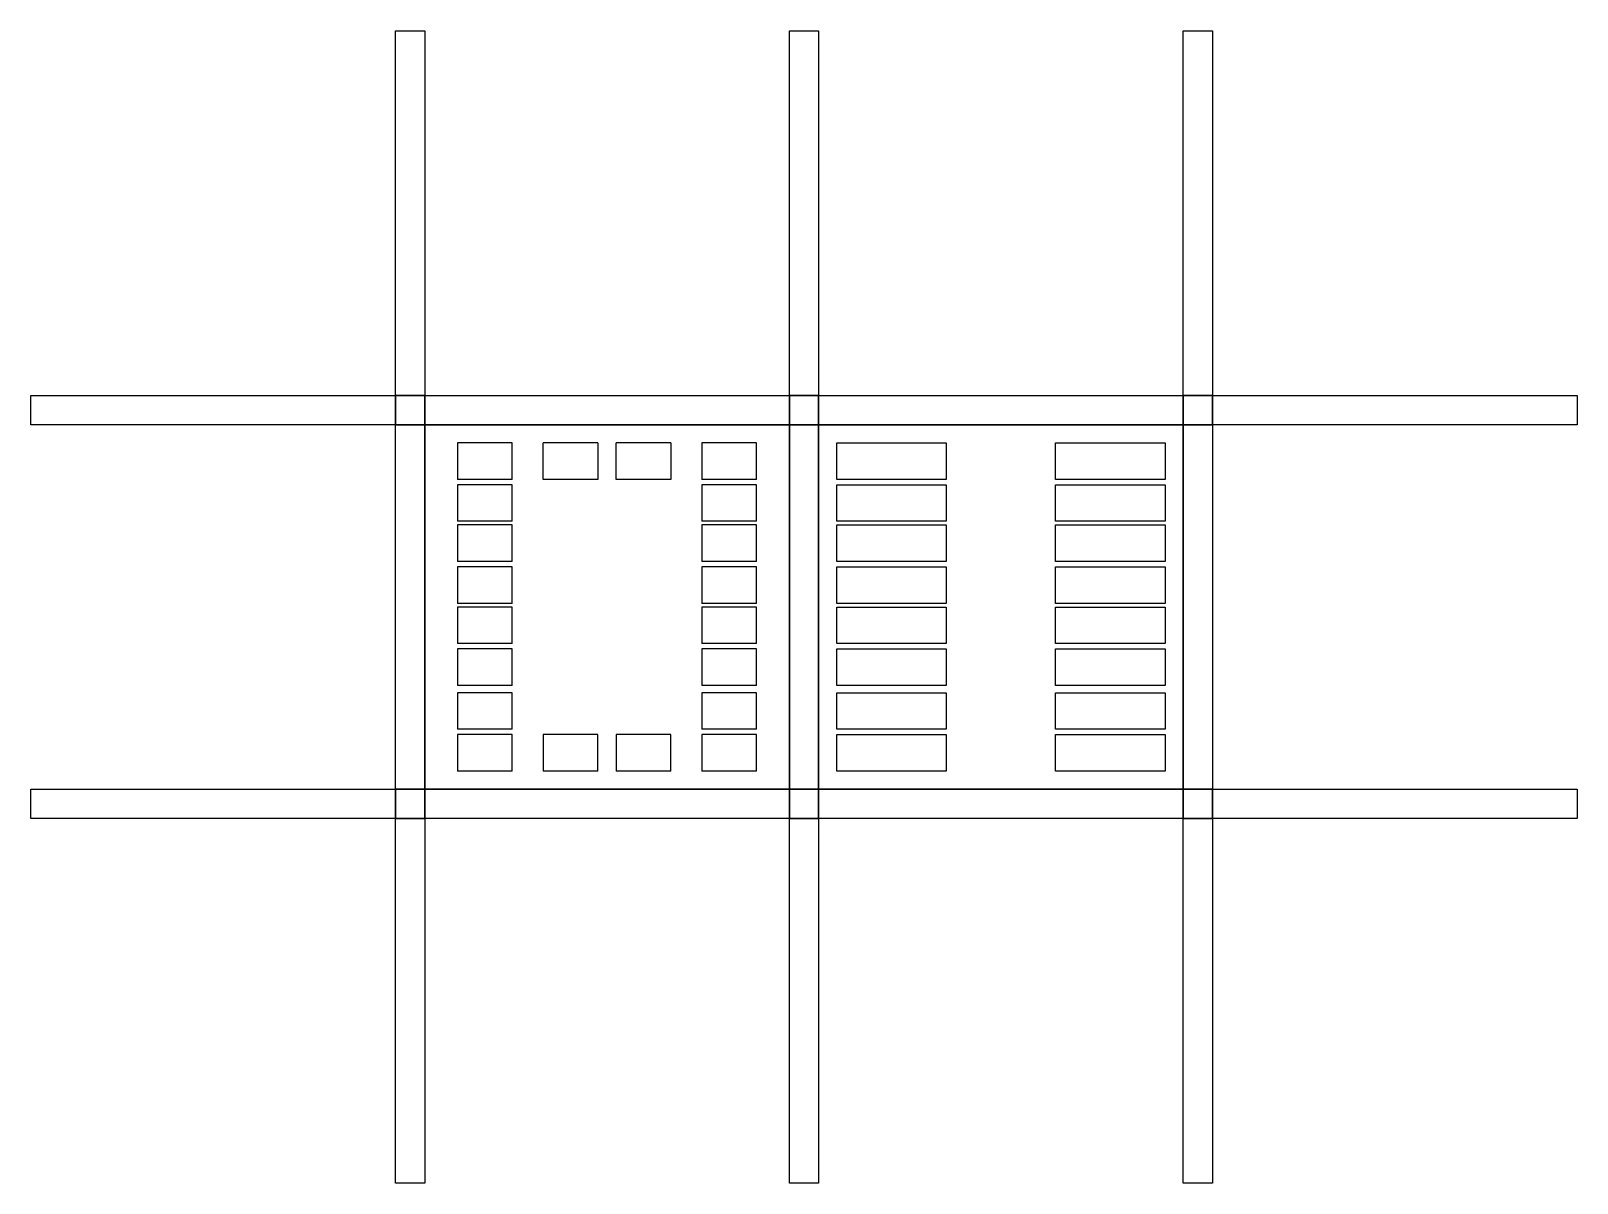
# Model space of a CAD drawing. Header units: millimetres. Extents: x -216000 to 208000, y -108000 to 208000.
import ezdxf

# ---------------------------------------------------------------- set-up
doc = ezdxf.new("R2010")
doc.units = ezdxf.units.MM
for name, color, linetype in [('Civil_Calles', 9, 'Continuous'), ('Civil_Calles_Cruces', 9, 'Continuous'), ('Civil_Manzanas', 9, 'Continuous'), ('Const_Casas', 2, 'Continuous'), ('Const_Departamentos', 2, 'Continuous'), ('Const_Galpones', 2, 'Continuous')]:
    doc.layers.add(name, color=color, linetype=linetype)

msp = doc.modelspace()

# ---------------------------------------------------------------- linework, layer by layer
at = {"layer": 'Civil_Calles'}
for points in [[(-108000, 208000), (-108000, 108000), (-116000, 108000), (-116000, 208000)], [(0, 208000), (0, 108000), (-8000, 108000), (-8000, 208000)], [(108000, 208000), (108000, 108000), (100000, 108000), (100000, 208000)], [(-216000, 108000), (-116000, 108000), (-116000, 100000), (-216000, 100000)], [(-108000, 108000), (-8000, 108000), (-8000, 100000), (-108000, 100000)], [(0, 108000), (100000, 108000), (100000, 100000), (0, 100000)], [(108000, 108000), (208000, 108000), (208000, 100000), (108000, 100000)], [(-108000, 100000), (-108000, 0), (-116000, 0), (-116000, 100000)], [(0, 100000), (0, 0), (-8000, 0), (-8000, 100000)], [(108000, 100000), (108000, 0), (100000, 0), (100000, 100000)], [(-216000, 0), (-116000, 0), (-116000, -8000), (-216000, -8000)], [(-108000, 0), (-8000, 0), (-8000, -8000), (-108000, -8000)], [(0, 0), (100000, 0), (100000, -8000), (0, -8000)], [(108000, 0), (208000, 0), (208000, -8000), (108000, -8000)], [(-108000, -8000), (-108000, -108000), (-116000, -108000), (-116000, -8000)], [(0, -8000), (0, -108000), (-8000, -108000), (-8000, -8000)], [(108000, -8000), (108000, -108000), (100000, -108000), (100000, -8000)]]:
    msp.add_lwpolyline(points, close=True, dxfattribs=at)
at = {"layer": 'Civil_Calles_Cruces'}
for points in [[(-116000, 108000), (-108000, 108000), (-108000, 100000), (-116000, 100000)], [(-8000, 108000), (0, 108000), (0, 100000), (-8000, 100000)], [(100000, 108000), (108000, 108000), (108000, 100000), (100000, 100000)], [(-116000, 0), (-108000, 0), (-108000, -8000), (-116000, -8000)], [(-8000, 0), (0, 0), (0, -8000), (-8000, -8000)], [(100000, 0), (108000, 0), (108000, -8000), (100000, -8000)]]:
    msp.add_lwpolyline(points, close=True, dxfattribs=at)
at = {"layer": 'Civil_Manzanas'}
for points in [[(-108000, 100000), (-8000, 100000), (-8000, 0), (-108000, 0)], [(0, 100000), (100000, 100000), (100000, 0), (0, 0)]]:
    msp.add_lwpolyline(points, close=True, dxfattribs=at)
at = {"layer": 'Const_Casas'}
for p, q in [((-84000, 95000), (-99000, 95000)), ((-99000, 95000), (-99000, 85000)), ((-84000, 85000), (-84000, 95000)), ((-17000, 95000), (-32000, 95000)), ((-32000, 95000), (-32000, 85000)), ((-17000, 85000), (-17000, 95000)), ((-84000, 85000), (-99000, 85000)), ((-17000, 85000), (-32000, 85000)), ((-84000, 83517), (-99000, 83517)), ((-99000, 83517), (-99000, 73517)), ((-84000, 73517), (-84000, 83517)), ((-17000, 83517), (-32000, 83517)), ((-32000, 83517), (-32000, 73517)), ((-17000, 73517), (-17000, 83517)), ((-84000, 73517), (-99000, 73517)), ((-84000, 72500), (-99000, 72500)), ((-99000, 72500), (-99000, 62500)), ((-84000, 62500), (-84000, 72500)), ((-17000, 73517), (-32000, 73517)), ((-17000, 72500), (-32000, 72500)), ((-32000, 72500), (-32000, 62500)), ((-17000, 62500), (-17000, 72500)), ((-84000, 62500), (-99000, 62500)), ((-84000, 61000), (-99000, 61000)), ((-99000, 61000), (-99000, 51000)), ((-84000, 51000), (-84000, 61000)), ((-17000, 62500), (-32000, 62500)), ((-17000, 61000), (-32000, 61000)), ((-32000, 61000), (-32000, 51000)), ((-17000, 51000), (-17000, 61000)), ((-84000, 51000), (-99000, 51000)), ((-17000, 51000), (-32000, 51000)), ((-84000, 50000), (-99000, 50000)), ((-99000, 50000), (-99000, 40000)), ((-84000, 40000), (-84000, 50000)), ((-17000, 50000), (-32000, 50000)), ((-32000, 50000), (-32000, 40000)), ((-17000, 40000), (-17000, 50000)), ((-84000, 40000), (-99000, 40000)), ((-84000, 38500), (-99000, 38500)), ((-99000, 38500), (-99000, 28500)), ((-84000, 28500), (-84000, 38500)), ((-17000, 40000), (-32000, 40000)), ((-17000, 38500), (-32000, 38500)), ((-32000, 38500), (-32000, 28500)), ((-17000, 28500), (-17000, 38500)), ((-84000, 28500), (-99000, 28500)), ((-84000, 26500), (-99000, 26500)), ((-99000, 26500), (-99000, 16500)), ((-84000, 16500), (-84000, 26500)), ((-17000, 28500), (-32000, 28500)), ((-17000, 26500), (-32000, 26500)), ((-32000, 26500), (-32000, 16500)), ((-17000, 16500), (-17000, 26500)), ((-84000, 16500), (-99000, 16500)), ((-84000, 15000), (-99000, 15000)), ((-99000, 15000), (-99000, 5000)), ((-84000, 5000), (-84000, 15000)), ((-17000, 16500), (-32000, 16500)), ((-17000, 15000), (-32000, 15000)), ((-32000, 15000), (-32000, 5000)), ((-17000, 5000), (-17000, 15000)), ((-84000, 5000), (-99000, 5000)), ((-17000, 5000), (-32000, 5000))]:
    msp.add_line(p, q, dxfattribs=at)
at = {"layer": 'Const_Departamentos'}
for p, q in [((-75500, 85000), (-75500, 95000)), ((-60500, 95000), (-75500, 95000)), ((-60500, 95000), (-60500, 85000)), ((-55500, 85000), (-55500, 95000)), ((-40500, 95000), (-55500, 95000)), ((-40500, 95000), (-40500, 85000)), ((-60500, 85000), (-75500, 85000)), ((-40500, 85000), (-55500, 85000)), ((-60500, 15000), (-75500, 15000)), ((-75500, 15000), (-75500, 5000)), ((-60500, 5000), (-60500, 15000)), ((-40500, 15000), (-55500, 15000)), ((-55500, 15000), (-55500, 5000)), ((-40500, 5000), (-40500, 15000)), ((-60500, 5000), (-75500, 5000)), ((-40500, 5000), (-55500, 5000))]:
    msp.add_line(p, q, dxfattribs=at)
at = {"layer": 'Const_Galpones'}
for points in [[(5000, 95000), (35000, 95000), (35000, 85000), (5000, 85000)], [(65000, 95000), (95000, 95000), (95000, 85000), (65000, 85000)], [(5000, 83517), (35000, 83517), (35000, 73517), (5000, 73517)], [(65000, 83517), (95000, 83517), (95000, 73517), (65000, 73517)], [(5000, 72500), (35000, 72500), (35000, 62500), (5000, 62500)], [(65000, 72500), (95000, 72500), (95000, 62500), (65000, 62500)], [(5000, 61000), (35000, 61000), (35000, 51000), (5000, 51000)], [(65000, 61000), (95000, 61000), (95000, 51000), (65000, 51000)], [(5000, 50000), (35000, 50000), (35000, 40000), (5000, 40000)], [(65000, 50000), (95000, 50000), (95000, 40000), (65000, 40000)], [(5000, 38500), (35000, 38500), (35000, 28500), (5000, 28500)], [(65000, 38500), (95000, 38500), (95000, 28500), (65000, 28500)], [(5000, 26500), (35000, 26500), (35000, 16500), (5000, 16500)], [(65000, 26500), (95000, 26500), (95000, 16500), (65000, 16500)], [(5000, 15000), (35000, 15000), (35000, 5000), (5000, 5000)], [(65000, 15000), (95000, 15000), (95000, 5000), (65000, 5000)]]:
    msp.add_lwpolyline(points, close=True, dxfattribs=at)

doc.saveas('drawing.dxf')
